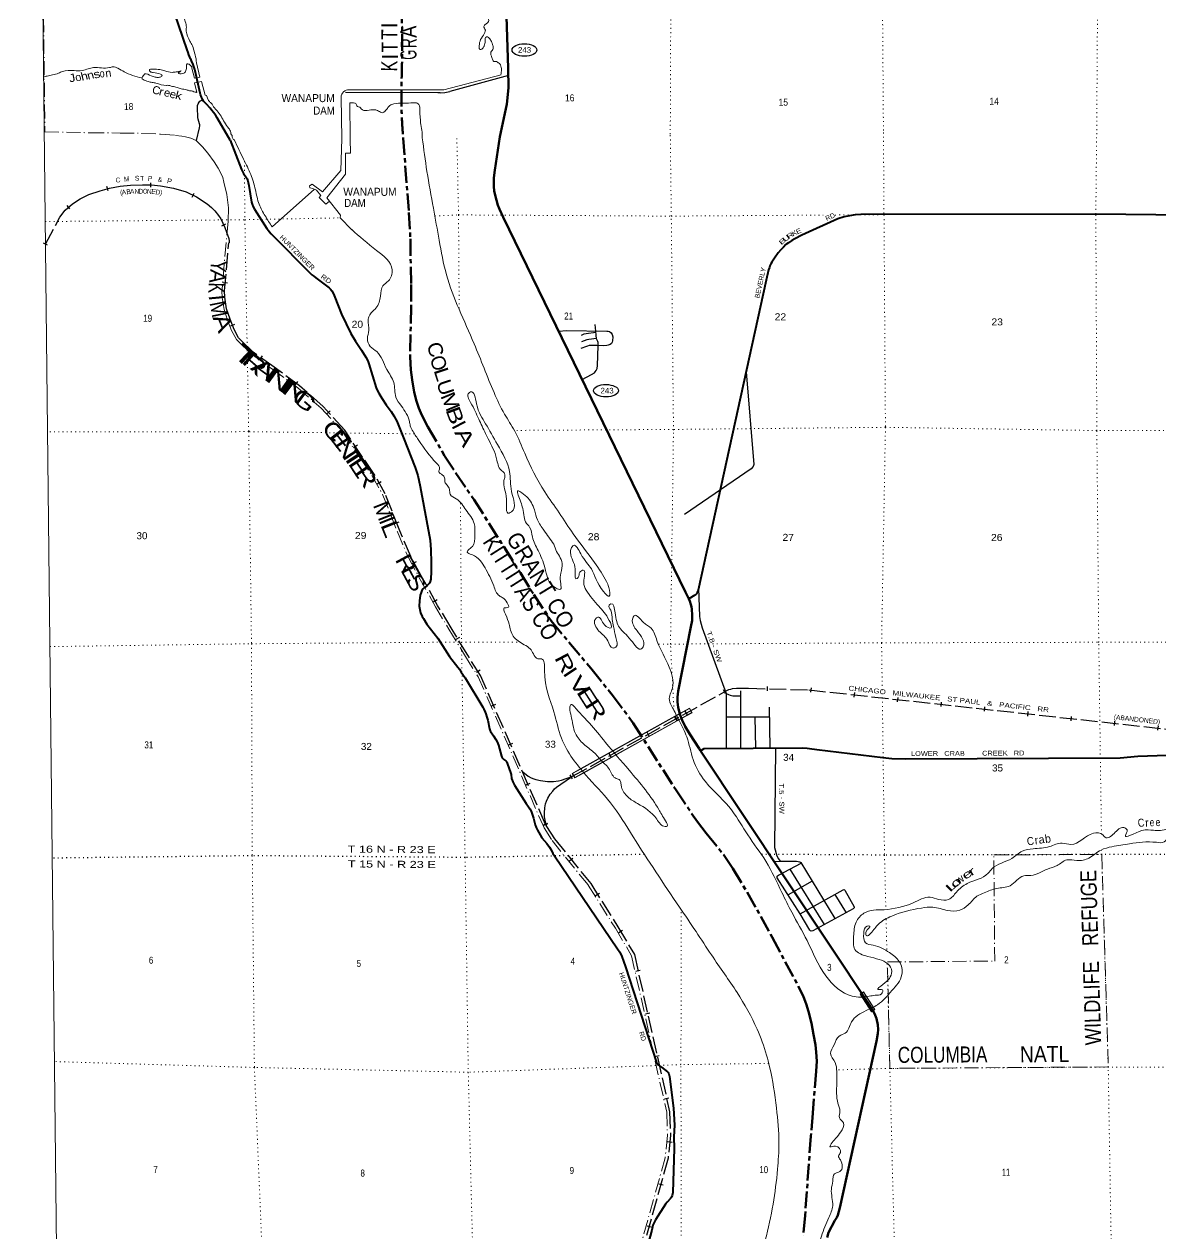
# Model space of a CAD drawing. Header units: feet. Extents: x 250644 to 505285, y -364975 to -177792.
# Drawn here: x 250644 to 278986, y -254935 to -224773 of the extents above; entities that cross this region are included whole.
import ezdxf
from ezdxf.enums import TextEntityAlignment as Align

# ---------------------------------------------------------------- set-up
doc = ezdxf.new("R2010")
doc.units = ezdxf.units.FT
doc.header["$LTSCALE"] = 70
for name, pattern in [('DOT_DASHED', [7.7, 5, -1.2, 0.3, -1.2]), ('DOTTED', [1.5, 0.3, -1.2]), ('LONG_DASH_SHORT_DASH', [9.9, 6, -1.2, 1.5, -1.2]), ('LONG_DASHED', [7.5, 6, -1.5])]:
    doc.linetypes.add(name, pattern=pattern)
for name, color, linetype, lineweight in [('11', 7, 'LONG_DASH_SHORT_DASH', 60), ('17', 7, 'Continuous', 25), ('23', 7, 'Continuous', 70), ('26', 7, 'Continuous', 40), ('29', 7, 'Continuous', 25), ('39', 7, 'Continuous', 13), ('4', 7, 'Continuous', 13), ('42', 7, 'Continuous', 40), ('44', 7, 'DOT_DASHED', 13), ('59', 7, 'Continuous', 13), ('6', 7, 'DOTTED', 25), ('63', 7, 'Continuous', 25), ('7', 7, 'DOTTED', 13)]:
    doc.layers.add(name, color=color, linetype=linetype, lineweight=lineweight)
for name, color, linetype in [('12', 7, 'Continuous'), ('27', 7, 'Continuous'), ('30', 7, 'Continuous'), ('41', 7, 'Continuous')]:
    doc.layers.add(name, color=color, linetype=linetype)

msp = doc.modelspace()

# ---------------------------------------------------------------- linework, layer by layer
at = {"layer": '11'}
for points in [[(260093.62, -227615.45), (260237.54, -229467.35), (260272.89, -230126.55), (260289.87, -231266.44), (260289.48, -231815.12), (260268.76, -233068.36), (260283.12, -233391.98), (260316.74, -233645.17), (260370.42, -233949.56), (260423.39, -234174.56), (260480.79, -234351.52), (260555.95, -234524.24), (260708.73, -234817.05), (261128.16, -235533.39), (261407.12, -235967.22), (261860.22, -236630.15), (263015.83, -238454.38), (263348.05, -238992.95), (263782.64, -239651.24), (264774.33, -240834.97), (265303.39, -241493.21), (265828.48, -242199.37), (266897.95, -243876.53), (267429.72, -244665.5), (267647.37, -244946.91), (268080.7, -245474.52), (268313.48, -245826.81), (268671.88, -246419.63), (269294.73, -247538.42)], [(269294.73, -247538.42), (269976.95, -248818.85), (270077.13, -249024.3), (270145.68, -249200.91), (270202.74, -249388.49), (270272.29, -249683.57), (270328.67, -249965.61), (270371.2, -250219.05), (270393.32, -250406.09), (270404.93, -250627.25), (270394.52, -250876.37), (270306.57, -251929.59), (270259.85, -252497.75), (270115.05, -254481.46), (270069.14, -254988.18)]]:
    msp.add_lwpolyline(points, dxfattribs=at)
msp.add_spline([(260175.54, -218101.61), (260126.47, -219483.53), (260104.89, -220116.03), (260111.06, -220605.15), (260123.38, -220981.42), (260064.38, -221298.45), (260025.64, -221746.01), (259980.32, -222280.25), (259984.47, -222648.6), (260024.52, -223121.06), (260029.92, -223684.67), (260070.72, -225163.72), (260068.51, -225512.05), (260059.74, -225949.06), (260053.86, -226919.52), (260072.57, -227317.84), (260093.62, -227615.45)], degree=3, dxfattribs=at)
at = {"layer": '17'}
for centre in [(263117.74, -225416.23), (265152.32, -233912.38)]:
    msp.add_ellipse(centre, major_axis=(309.24, -1), ratio=0.500121, dxfattribs=at)
at = {"layer": '23'}
msp.add_line((267472.87, -242832.73), (267511.63, -242891.01), dxfattribs=at)
for points in [[(262504.86, -227586.06), (262680.42, -226764.79), (262717.32, -226362.79), (262715.58, -225867.65), (262633.87, -223542.15)], [(262504.86, -227586.06), (262383.07, -228412.23), (262355.69, -228602.56), (262351.96, -228816.65), (262362.92, -228932.05), (262384.64, -229037.05), (262457.53, -229285.02), (262496.81, -229388.26), (262584.76, -229584.36), (267137.38, -238932.46), (267217.2, -239100.94), (267218.84, -239105.38)], [(267218.84, -239105.38), (267240.21, -239163.1), (267264.64, -239243.87), (267280.02, -239300.7), (267289.58, -239361.64), (267299.44, -239513.31), (267296.81, -239644.06), (267270.05, -239803.06), (266952.82, -241405.19), (266933.15, -241557.63), (266933.15, -241677.11), (266951.8, -241799.45), (266994.67, -241981.25), (267052.57, -242129.71), (267124.94, -242289.02), (267238.59, -242480.51), (267472.87, -242832.73)], [(267511.63, -242891.01), (271750.68, -249264.02), (271845.35, -249445.44), (271896.01, -249568.55), (271928.57, -249724.24), (271939.43, -249843.73), (271932.19, -249941.49), (271899.39, -250128.53), (270982.24, -254289.12), (270928.05, -254472.89), (270906.34, -254530.82), (270858.56, -254607.31), (270701.9, -254901.94), (270663.9, -255023.24)]]:
    msp.add_lwpolyline(points, dxfattribs=at)
at = {"layer": '26'}
for points in [[(255779.97, -227662.42), (255454.44, -227105.28), (255420.53, -227048.42), (255364.97, -226971.71), (255325.65, -226921.57), (255277.27, -226867.04), (255185.8, -226771.51), (255161.91, -226746.56), (255142.07, -226721.51), (255123.08, -226697.54), (255089.63, -226644.79), (255061.87, -226588.84), (255040.12, -226530.29), (255029.11, -226490.29), (254908.96, -225932.67), (254900.96, -225902.72), (254859.11, -225778.82), (254816.01, -225684.97), (254804.5, -225659.9), (254790.99, -225634.97), (254772.07, -225599.33), (254747.93, -225539.47), (254730.18, -225477.41), (254709.66, -225413.57), (254292.06, -224195.5)], [(255779.97, -227662.42), (256063.06, -228394.95), (256085.12, -228443.11), (256102.86, -228480.94), (256114.62, -228499.95), (256185.91, -228605.75), (256200.57, -228633.01), (256217.75, -228679.18), (256229.52, -228718.1), (256248.61, -228792.63), (256313.91, -229212.85), (256328.13, -229264.84), (256353.46, -229324.59), (256386.02, -229382.52), (256443.06, -229477.98), (256698.13, -229870.42), (256736.24, -229917.24), (256750.72, -229938.97), (256803.07, -229998.96), (257820.15, -231020.74)], [(282567.65, -229566.96), (277373.39, -229508.4), (271504.64, -229521.51), (271361.08, -229528.61), (271223.57, -229550.34), (271086.05, -229579.3), (270934.73, -229629.83), (270036.61, -230035.55), (269862.91, -230122.45), (269783.8, -230167.1), (269700.07, -230223.84), (269639.05, -230270.3), (269573.29, -230333.91), (269510.58, -230397.03), (269443.14, -230473.68), (269349.05, -230607.66), (269286.22, -230706.63), (269261.78, -230750.98), (269240.07, -230796.25), (269225.6, -230837.89), (269207.29, -230898.23), (269147.7, -231153.87), (267446.44, -238885.27), (267424.51, -238947.69), (267417.53, -238961.23), (267404.51, -238977.92), (267390.39, -238991.1), (267370.49, -239006.49), (267218.84, -239105.38)], [(257820.15, -231020.74), (257862.87, -231056.7), (257912.63, -231096.53), (258184.02, -231295.67), (258244.58, -231345.35), (258281.72, -231382.57), (258310.67, -231426.02), (258354.09, -231500.25), (258393.73, -231578.24), (258559.42, -232004.19), (258785.48, -232486.28), (258902.32, -232678.83), (259055.54, -232901.87), (259159.24, -233073.5), (259209.9, -233171.26), (259239.09, -233243.28), (259423.4, -233844.74), (259454.16, -233911.72), (259483.84, -233970.72), (259564.53, -234094.57), (259671.29, -234267.87), (259794.31, -234429.5), (259860.68, -234536.85), (259931.82, -234668.47), (260104.98, -235087.28), (260393.92, -235826.67), (260458.33, -236024.46), (260521.6, -236305.03), (260763.84, -237635.95), (260782.2, -237876.53), (260794.87, -238193.36), (260794.87, -238417.85), (260780.4, -238609.75), (260769.54, -238671.31), (260746.93, -238713.85), (260722.5, -238740.1), (260671.84, -238787.17), (260618.24, -238825.2), (260589.52, -238853.25), (260559.66, -238895.8), (260538.86, -238941.96), (260518.33, -239014.58), (260498.15, -239149.26), (260492.91, -239286.22), (260506.29, -239367.41), (260529.45, -239447.03), (260569.62, -239541.21), (260598.57, -239595.53), (260686.75, -239730.19)], [(260686.75, -239730.19), (260956.66, -240085.42), (261252.93, -240541.16), (261457.1, -240802.18), (261495.09, -240858.31), (261536.97, -240928.54), (261635.72, -241075.08), (262079.22, -241801.93), (262108.45, -241855.86), (262138.3, -241925.57), (262154.59, -241972.64), (262181.73, -242048.68), (262202.5, -242127.44), (262245.05, -242341.97), (262252.29, -242369.12), (262259.53, -242390.85), (262271.47, -242412.87), (262313.81, -242472.32), (262346.01, -242515.23), (262407.89, -242608.1), (262438.65, -242664.22), (262471.06, -242748.2), (262542.69, -243027.22), (262552.2, -243049.39), (262566.22, -243067.75), (262607.83, -243108.69), (262649.44, -243144.89), (262665.28, -243159.82), (262678.85, -243178.83), (262687.44, -243195.59), (262780, -243455.34), (262788.77, -243484.35), (262798.72, -243583.02), (262808.53, -243622.21), (262815.91, -243641.85), (262825.86, -243662.67), (262873.08, -243746.73), (263161.32, -244204.5), (263221.2, -244286.36), (263253.77, -244337.06), (263282.27, -244399.26), (263322.52, -244496.38), (263346.05, -244570.61), (263385.5, -244738.9), (263409.37, -244805.96), (263443.75, -244872.95), (263507.08, -244985.2), (263554.94, -245058.23), (263677.15, -245206.08), (263742.24, -245291.01), (263787.52, -245358.16), (263829.13, -245450.49), (263865.26, -245511.91), (265439.02, -247828.52), (265493.74, -247916.33), (265544.4, -248017.71), (265591.44, -248140.82), (265636.89, -248276.51), (266412.89, -250664.58), (266432.79, -250698.98), (266460.13, -250728.12), (266538.56, -250780.19), (266683.39, -250892.4), (266705.1, -250917.14), (266718.67, -250945.2), (266738.57, -251012.19), (266832.22, -251801.17), (266859.38, -252225.53), (266846.05, -252517.24), (266848.78, -252806.89), (266815.38, -253903.28), (266800.09, -253979.5), (266785.61, -254017.52), (266757.54, -254056.33), (266675.45, -254145.08), (266633.63, -254194.95), (266387.45, -254586.47), (266335.49, -254683.18), (266319.71, -254722.7), (266293.73, -254844.23), (266107.11, -255525.64)], [(267511.63, -242891.01), (267600.65, -242831.8), (270040.11, -242814.1), (270170.99, -242824.35), (270225.27, -242831.59), (270405.6, -242855.25), (272050.39, -243061.55), (272282.54, -243083.26), (272616.63, -243092.05), (277970.99, -243066), (278412.59, -243028.47), (282750.71, -242874.97)]]:
    msp.add_lwpolyline(points, dxfattribs=at)
at = {"layer": '29'}
for p, q in [((262722.62, -226052.63), (261255.39, -226448.11)), ((268501.74, -241398.86), (268501.26, -242825.27)), ((269219.23, -241806.22), (269235.2, -242819.94)), ((268148.53, -242040.55), (269222.95, -242042.66)), ((268863.88, -242041.95), (268879.96, -242822.52)), ((269357.91, -245652.86), (269496.88, -245647.33)), ((269732.35, -245844.35), (270591.47, -247223.46)), ((270292.33, -246138.82), (269694.51, -246486.51)), ((270855.35, -246476.36), (271136.96, -246929.84))]:
    msp.add_line(p, q, dxfattribs=at)
for points in [[(261012.87, -226482.3), (260955.5, -226482.3), (258654.18, -226473.75)], [(261012.87, -226482.3), (261136.07, -226472.58), (261255.39, -226448.11)], [(254936.56, -227671.86), (255015.02, -227355.11), (255022.76, -227303.73), (255022.76, -227285.43), (255017.83, -227259.4), (254984.07, -227143.98), (254976.34, -227096.82), (254962.27, -226847.68), (254967.19, -226800.53), (254977.74, -226760.41), (255003.76, -226718.89), (255023.47, -226696.36), (255040.34, -226682.3), (255092.66, -226649.57)], [(263971.12, -232431.03), (264162.21, -232412.58), (265175.7, -232424.35), (265207.72, -232429.44), (265240.96, -232439.67), (265282.1, -232471.32), (265307.44, -232513.88), (265317.89, -232571.94), (265312.56, -232669.96), (265304.89, -232705.78), (265284.43, -232731.37), (265252.78, -232758.08), (265205.16, -232777.43), (265168.2, -232787.54), (265077.31, -232792.78), (264920.85, -232787.65), (264734.66, -232787.66), (264687.53, -232797.9), (264663.36, -232807.75), (264527.67, -232860.79)], [(264901.03, -232463.21), (264655.86, -232491.05), (264601.69, -232506.2), (264528.89, -232539.39)], [(264557.68, -233635.45), (264792.19, -233509.23), (264861.8, -233465.52), (264881.69, -233445.26), (264904.26, -233409.65), (264927.72, -233355.7), (264942.96, -233287.53), (264957.01, -232795.95), (264953.34, -232709.63), (264946.9, -232682.75), (264911.47, -232621.01), (264905.81, -232528.65), (264898.18, -232424.23), (264880.75, -232259.54)], [(264910.95, -232612.55), (264724.17, -232636.95), (264670.73, -232644.37), (264537.57, -232695.03)], [(268643.36, -233445.86), (268835.97, -235750.1), (268823.12, -235804.5), (268769.7, -235863.38), (267112.81, -236998.55)], [(267457.2, -238836.39), (267483.95, -239542.7), (267497.48, -239644.72), (267548.96, -239828.51), (268150.49, -241458.6), (268145.89, -242827.85)], [(268150.49, -241458.6), (268202.66, -241489.4), (268246.61, -241504.92), (268311.24, -241517.86), (268365.53, -241524.33), (268499.07, -241519.76)], [(269375.1, -242818.93), (269355.74, -245306.33), (269409.5, -245511.23), (269448.77, -245584.6), (269496.88, -245647.33)], [(269996.46, -246957.73), (271061.99, -246358.12), (271090.42, -246352.94), (271106.43, -246364.41), (271338.85, -246782.28), (271341.2, -246805.67), (271333.44, -246818.6), (271317.66, -246832.74), (270307.09, -247380.89), (270265.72, -247390.32), (270247.62, -247382.56), (270232.47, -247363.91), (269994.17, -246954.15), (269419.8, -246057.81), (269417.74, -246033.45), (269420.33, -246020.51), (269425.5, -246012.75), (269452.79, -245993.14), (270020.37, -245691.06)], [(269496.88, -245647.33), (269903.78, -245646.69), (269981.34, -245657.04), (270011.54, -245676.17), (270860.33, -247074.71)]]:
    msp.add_lwpolyline(points, dxfattribs=at)
at = {"layer": '39'}
for p, q in [((258545.28, -226594.51), (258560.69, -227632.21)), ((258775.71, -227632.76), (258766.67, -226730.98)), ((256826.55, -229826.48), (257886.74, -228889.91))]:
    msp.add_line(p, q, dxfattribs=at)
for points in [[(254828.01, -225866.28), (254888.24, -226119.33), (255020.49, -226094.71), (254941.16, -225740.09)], [(254944.42, -226474.76), (254894.27, -226233.68), (255062.57, -226205.63), (255153.09, -226546.05), (255188.79, -226547.32), (255233.11, -226656.33)], [(262534.76, -226031.8), (261108.36, -226411.23), (258743.42, -226408.36)], [(258560.69, -227632.21), (258541.1, -228419.95), (258082.74, -228951.77)], [(258187.58, -229100.58), (258651.65, -228512.33), (258656.92, -227986.94), (258776.38, -227989.38), (258775.71, -227632.76)], [(258082.74, -228951.77), (257825.52, -228760.47), (257755.92, -228805.6), (257762.86, -228857.73), (257843.44, -228866.69), (257934.78, -228915.68), (258043.61, -229046.8)], [(258043.61, -229046.8), (257994.97, -229098.14), (258163.2, -229259.14), (258252.57, -229183.13)], [(258187.58, -229100.58), (258530.65, -229536.4), (258519.77, -229604.84), (258813.91, -229897.81)]]:
    msp.add_lwpolyline(points, dxfattribs=at)
msp.add_arc((258740.57, -226603.85), 195.52, 89.16562, 177.26026, dxfattribs=at)
for points in [[(254259.93, -218946.34), (254180.47, -218881.19), (254146.19, -218873.69), (254130.32, -218886.03), (254129.29, -218944.43), (254133.88, -218978.58), (254186.78, -219017.99), (254250.17, -219083.4), (254271.1, -219133.39), (254277.33, -219145.37), (254234.27, -219214.51), (254334.95, -219226.98), (254387.62, -219252.3), (254453.02, -219317.67), (254486, -219367.47), (254515.64, -219457.58), (254520.6, -219513.87), (254513, -219540.17), (254488.33, -219627.14), (254393.05, -219697.13), (254393.29, -219711.22), (254419.57, -219720.86), (254455.97, -219734.36), (254510.98, -219779.77), (254543.83, -219821.52), (254599.02, -219997.79), (254601.44, -220021.91), (254604.19, -220186.95), (254592.59, -220334.1), (254583.12, -220368.48), (254518.5, -220470.19), (254429.25, -220540.08), (254397.41, -220558.72), (254389.68, -220576.96), (254396.27, -220611.08), (254380.11, -220726.09), (254390.96, -220774.23), (254432.05, -220827.93), (254446.82, -220869.96), (254446.69, -220982.71), (254429.89, -221059.48), (254425.04, -221130.02), (254425.55, -221160.21), (254423.15, -221256.89), (254395.27, -221392.22), (254391.26, -221513.08), (254389.72, -221541.29), (254404.76, -221599.43), (254404.63, -221712.17), (254391.85, -221788.88), (254388.74, -221843.29), (254403.95, -221911.49), (254439.58, -221999.5), (254454.69, -222061.66), (254498.32, -222147.52), (254504.85, -222177.62), (254567.54, -222321.55), (254571.23, -222422.16), (254582.02, -222466.27), (254589.29, -222540.64), (254575, -222647.57), (254591.45, -222790.25), (254584.09, -222830.63), (254554.76, -222879.42), (254526.77, -222887.93), (254456.33, -222881.02), (254432.42, -222893.48), (254414.74, -222917.93), (254399.11, -222944.35), (254362.96, -223065.73), (254385.98, -223240.51), (254386.52, -223272.71), (254390.88, -223413.56), (254419.26, -223668.78), (254410.5, -223866.22), (254415.26, -223910.43), (254444.77, -223992.5), (254471.99, -224058.49), (254474.15, -224187.31), (254520.33, -224305.34), (254583.08, -224453.3), (254621.63, -224595.62), (254670.4, -224747.83), (254686.65, -224878.43), (254684.87, -224892.55), (254685.81, -224948.9), (254776.34, -225195.06), (254838.59, -225312.84), (254891.77, -225489.14), (254906.61, -225535.2), (254941.16, -225740.09)], [(261592.01, -221926), (261594.22, -221938.05), (261598.11, -222050.72), (261604.41, -222066.73), (261654.66, -222067.93), (261671.14, -222091.82), (261690.6, -222174.05), (261706.18, -222385.18), (261700.56, -222409.43), (261677.09, -222448.06), (261643.65, -222490.88), (261613.85, -222511.5), (261602.13, -222531.82), (261612.75, -222565.87), (261677.34, -222582.95), (261713.9, -222606.51), (261728.17, -222618.36), (261817.6, -222679.32), (261854.81, -222741.13), (261851.86, -222805.6), (261815.65, -222922.95), (261733.53, -223059.17), (261746.09, -223089.16), (261776.52, -223106.79), (261811.48, -223154.54), (261816.21, -223196.74), (261808.51, -223217), (261794.58, -223225.28), (261785.07, -223257.64), (261788.49, -223342.14), (261805.88, -223420.38), (261808.26, -223442.48), (261828.23, -223675.69), (261842.76, -223703.64), (261877.32, -223727.24), (261966.28, -223760.03), (261992.67, -223775.71), (262025.38, -223809.4), (262062.59, -223871.21), (262071.43, -223919.38), (262091.29, -224025.76), (262085.21, -224142.63), (262036.33, -224223.95), (262032.72, -224248.16), (262047.06, -224384.83), (262070.2, -224446.87), (262121.77, -224526.56), (262131.92, -224532.44), (262174.81, -224574.02), (262226.82, -224679.88), (262207.63, -224734.55), (262191.73, -224744.87), (262122.33, -224800.35), (262106.69, -224826.77), (262142.43, -224920.82), (262127.33, -224979.44), (262115.78, -225009.83), (262025.8, -225156.24), (261990.22, -225311.83), (261991.29, -225376.24), (262003.78, -225402.21), (262027.89, -225401.82), (262071.78, -225382.99), (262107.1, -225332.09), (262114.84, -225313.84), (262139, -225196.68), (262149.54, -225105.92), (262175.35, -225087.38), (262197.49, -225089.04), (262236.19, -225120.62), (262293.82, -225202.23), (262329.66, -225302.31), (262339, -225380.68), (262282.26, -225472.19), (262289.7, -225556.62), (262298.11, -225578.63), (262331.83, -225672.71), (262350.38, -225700.59), (262424.78, -225703.41), (262459.47, -225735.06), (262471.59, -225738.9), (262537.79, -225852.58), (262544.63, -225900.78), (262537.7, -225967.33), (262532.75, -226031.84)], [(253578.5, -226112.56), (253343.85, -226051.72), (253139.34, -225958.4), (252981.16, -225872.38), (252857.94, -225834.11), (252773.91, -225855.6), (252371.99, -225854.05), (252241.88, -225884.34), (252089.88, -225927.07), (251890.99, -225930.29), (251595.99, -225953.18), (251500.23, -225995), (251348.26, -226039.73), (251216.08, -226066.03), (251127.99, -226089.61)], [(254738.42, -225767.27), (254707.48, -225763.91), (254690.27, -225816.53), (254678.09, -225929.47), (254656.7, -225972.09), (254620.88, -225992.8), (254558.84, -226007.9), (254498.44, -226000.82), (254488.19, -225988.91), (254487.95, -225974.82), (254506.68, -225969.76), (254520.7, -225960.84), (254555.68, -225939.5), (254463.64, -225963.13), (254431.5, -225963.65), (254331.22, -225975.34), (254153.73, -225935.94), (254022.62, -225905.85), (253871.68, -225892.19), (253821.42, -225890.99), (253767.42, -225905.95), (253769.97, -225938.12), (253846.94, -225975.13), (253861.04, -225976.91), (254046.63, -226020.21), (254075.03, -226035.86), (254081.29, -226049.85), (254065.66, -226076.28), (254033.75, -226090.89), (253995.71, -226099.55), (253913.18, -226090.82), (253806.17, -226060.34), (253652.68, -226014.51), (253597.55, -226081.84), (253580.07, -226118.36), (253669.54, -226181.34), (253788.7, -226217.66), (253887.44, -226234.18), (253923.74, -226241.64), (254189.96, -226299.75), (254214.03, -226297.34), (254341.06, -226323.47), (254456.01, -226347.78), (254561.15, -226386.35), (254692.13, -226408.38), (254768.9, -226433.31), (254851.51, -226446.07), (254910.17, -226469.28), (254944.42, -226474.76), (254941.01, -226475.87)], [(254828.01, -225866.28), (254806.82, -225816.65), (254790.52, -225802.83), (254755.79, -225769.16), (254738.55, -225767.29)], [(255233.11, -226656.33), (255271.96, -226715.07), (255331.13, -226768.47), (255347.74, -226800.42), (255436.07, -226915.75), (255454.45, -226933.57), (255638.06, -227218.49), (255743.1, -227371.81), (255795.04, -227473.64), (255816.17, -227535.71), (255826.32, -227541.59), (255828.8, -227569.73), (255856.06, -227637.74), (255880.47, -227655.46)], [(258766.67, -226730.98), (258885.36, -226739.13), (258913.69, -226750.75), (258953.07, -226822.59), (259011.66, -226841.77), (259046.52, -226883.49), (259382.48, -226906.23), (259479.48, -226938.89), (259576.61, -226979.59), (259636.34, -226946.41), (259699.42, -226872.92), (259762.49, -226799.42), (259858.31, -226761.63), (260350.16, -226733.54), (260445.51, -226741.12), (260483.49, -226775.67), (260508.17, -226930.29), (260519.24, -227111.3), (260533.98, -227272.12), (260565.41, -227468.91), (260569.7, -227605.73)], [(255880.47, -227655.46), (256115.75, -228142.69), (256293.27, -228523.97), (256408.36, -228900.06), (256501.09, -229262.39), (256652.92, -229553.62), (256826.55, -229826.48)], [(260569.67, -227603.86), (260687.36, -228444.78), (260848.02, -229362.61), (260990.49, -230158.15), (261174.37, -231023.45), (261486.81, -231880.98), (261861.6, -232739.69), (262359.28, -233960.32), (262619.88, -234495.16), (262874.52, -234917.58), (263123.37, -235470.65), (263622.63, -236434.14), (263983.57, -236957.58), (264334.5, -237483.16), (264863.66, -238199.18), (265163.32, -238667.2), (265222.21, -238817.06), (265234.04, -239035.85), (265091.34, -238923.28), (264785.92, -238354.9), (264522.11, -237982.82), (264341.52, -237772.32), (264282.5, -237847.44), (264361.79, -238246.11), (264382.18, -238494.91), (264402.12, -238601.11), (264455.87, -238570.25), (264497.84, -238439.12), (264583.37, -238385.75), (264596.6, -238684.87), (264660.42, -238886.89), (264970.99, -239288.47), (265232.42, -239638.49), (265279.84, -239822.66), (265111.7, -239750.59), (264949.55, -239559.94), (264886.02, -239606.99), (264975.64, -239905.09), (265192.93, -240145.22), (265328.81, -240328.19), (265396.78, -240305.18), (265394.58, -240062.16), (265341.67, -239793.7), (265304.4, -239615.43), (265268.2, -239382.9), (265227.92, -239262.92), (265275.54, -239226.12), (265375.9, -239447.74), (265486.86, -239817.86), (265773.79, -240131.38), (266038.88, -240344.76), (266076.25, -240296.04), (265926.63, -239900.33), (265813, -239608.59), (265857.71, -239519.6), (266077.7, -239683.36), (266281.44, -239837.3), (266421.45, -240142.76), (266730.48, -240803.48), (266805.89, -241326.75), (266730.66, -241627.06), (266808.35, -241816.84), (266972.69, -242134.02), (267164.83, -242547.24), (267325.41, -243111.53), (267622.3, -243651.9), (267890.72, -243941.57), (268298.66, -244392.06), (268686.98, -244987.44), (269136.73, -245646.28), (269536.27, -246424.3), (269784.11, -246919.13), (270164.3, -247625.11), (270631.88, -248500.64), (271286.11, -249008.08), (271716.48, -249012.34), (271862.85, -248988.27), (272023.01, -248947.95), (272047.47, -248851.21), (271930.74, -248844.74), (272051.17, -248716.57), (272217.46, -248565.69), (272278.8, -248392.12), (272179, -248202.63), (271966.01, -248095.01), (271681.21, -248020.51), (271356.44, -247844.09), (271326.64, -247517.07), (271388.87, -247162.7), (271584.1, -246941.12), (272089.36, -246857.99)], [(258810.71, -229895.06), (259428.56, -230414.18), (259818.92, -230895.04), (259725.26, -231175.51), (259588.6, -231295.87), (259528.72, -231553.79), (259415.23, -231850.6), (259243.74, -232049.76), (259219.35, -232150.52), (259235.83, -232405.41), (259201.25, -232614.78), (259273, -232810.67), (259434.04, -232937.06), (259685.04, -233381.63), (259857.56, -233706.73), (259914.18, -234073.56), (260048.74, -234296.73), (260250.38, -234677.68), (260270.42, -234789.9), (260339.26, -234933.6), (260487.86, -235154.57), (260925.96, -235721.16), (261000.59, -235850.73), (260983.89, -235931.3), (261075.81, -236014.43), (261125.24, -236082.06), (261135.09, -236186.38), (261190.82, -236270), (261246.87, -236371.69), (261265.11, -236495.98), (261417.86, -236608.43), (261657.93, -236886.42), (261864.84, -237223.11), (261881.77, -237504.1), (261818.53, -237800.23), (261739.2, -237863.57), (261692.17, -237934.51), (261801.87, -237999.32), (262013.55, -238147.13), (262135.32, -238328.28), (262350.23, -238779.36), (262493.29, -239028.53), (262582.61, -239077.54), (262687.36, -239204.69), (262719.36, -239310.73), (262663.28, -239323.53), (262615.07, -239326.19), (262643.91, -239482.48), (262732.72, -239734.39), (262836.41, -240032.29), (263111.55, -240245.53), (263258.13, -240350.02), (263340.7, -240473.45), (263455.46, -240598.46), (263541.98, -240601.31), (263619.21, -240881.49), (263852.39, -241922.89), (264040.63, -242575.2), (264318.91, -243085.69), (264649.8, -243499.05), (265260.89, -244185.85), (265830.64, -245039.92), (266394.64, -245910.15), (266982.94, -246790.09), (267395.6, -247397.2), (267781.74, -247982.57), (268421.3, -248920.07), (268919.66, -249831.35), (269154.1, -250481.03), (269229.46, -250769.27), (269402.09, -251797.42), (269463.53, -252674.41), (269428.56, -253325.7), (269317, -254198.99), (269123.41, -255095.47), (268913.84, -255998.2), (268688.54, -257037.73), (268408.88, -257840.96), (268125.99, -258457.42), (267735.55, -259133.59), (267410.23, -259622.06), (267219.83, -260006.28), (266958.36, -260698.79), (266338.61, -261950.52), (265992.57, -262519.63), (265537.32, -263168.54), (265053.08, -263769.64), (264608.4, -264332.03)], [(262148.96, -234981.72), (261978.58, -234618.28), (261774.34, -234203.21), (261728.09, -233970.82), (261773.84, -233942.09), (261921.72, -234237.39), (262149.49, -234734.49), (262444.03, -235254.81), (262747.27, -235929.68), (262796.13, -236429.19), (262794.81, -236933.4), (262735.03, -236964.33), (262670.64, -236613.67), (262606.36, -236152.53), (262628.81, -236055.81), (262611.06, -235959.63), (262535.5, -235892.35), (262424.02, -235608.61), (262212.35, -235113.3), (262148.96, -234981.72)], [(263850.77, -237739.98), (263603.03, -237392.56), (263516.38, -237265.17), (263439.74, -237135.64), (263367.01, -236883.52), (263178.44, -236560.64), (263003.23, -236428.41), (262966.66, -236406.81), (263006.95, -236643.3), (263064.08, -236807.24), (263103.7, -237005.57), (263147.04, -237185.77), (263247.84, -237316.99), (263316.37, -237559.13), (263456.94, -237896.71), (263625.1, -238318.29), (263905.52, -238836.78), (264016.54, -238861.4), (264022.25, -238726.74), (264016.59, -238515.9), (264058.69, -238276.3), (264010.99, -238076.07), (263917.81, -237920.64), (263850.32, -237738.76)], [(265047.95, -243152.21), (264840.91, -242924), (264596.17, -242724.41), (264390.48, -242458), (264282.46, -242025.57), (264250.77, -241821.11), (264271.49, -241740.48), (264403.93, -241841.15), (264740.01, -242206.23), (265140.36, -242682.94), (265727.4, -243374.08), (266468.24, -244354.41), (266636.08, -244641.41), (266678.47, -244767.39), (266630.4, -244778.08), (266416.12, -244596.16), (265938.84, -244204.85), (265694.72, -244041.41), (265539.74, -243800.44), (265524.03, -243706.24), (265494.43, -243622.27), (265407.33, -243585.28), (265236.44, -243354.57), (265047.95, -243152.21)], [(279383.49, -244905.71), (279177.63, -245025.11), (279071.44, -245163.13), (278878.6, -245173.76), (278205.61, -245208.92), (277766.54, -245283.12), (277496.51, -245365.1), (277190.34, -245566.07), (276891.82, -245628.34), (276642.2, -245611.61), (276397.34, -245753.5), (276161.55, -245839.03), (275746.09, -245999.29), (275569.26, -246005.69), (275225.73, -246255.37), (274895.15, -246324.1), (274583.32, -246430.74), (274401.88, -246519.55), (274182.43, -246735.43), (273971.53, -246864.82), (273668.05, -246872.92), (273304.7, -246791.43), (273019.53, -246811.33), (272275.01, -247012.18), (271948.7, -247211.41), (271745.71, -247449.16), (271654.25, -247508.65), (271634.45, -247410.48), (271728.37, -247260.58), (271662.03, -247261.47), (271576.74, -247445.41), (271623.1, -247683.82), (271815.12, -247741.5), (272220.44, -247924.87), (272463.52, -248144.57), (272529.53, -248473.11), (272279.07, -248872.2), (271925.21, -249222.45), (271638.24, -249370.94), (271273.15, -249653.06), (271119.07, -249928.32), (270967.57, -250004.68), (270838.65, -250223.35), (270749.9, -250439.48), (270862.38, -250664.95), (270906.41, -250885.32), (270907.54, -251182.59), (270936.23, -251678.36), (270983.9, -251876.58), (270972.72, -252043.46), (271071.43, -252170.69), (271006.91, -252392.51), (270873.1, -252561.04), (270744, -252769.67), (270874.29, -252745.82), (270995.78, -252910.91), (270948.96, -252993.9), (270994.85, -253089.7), (270983.85, -253383.12), (270850.1, -253439.16), (270805.02, -253622.56), (270770.3, -253823.9), (270803.56, -254235.24), (270708.13, -254529.79), (270523.14, -254994.29), (270484.31, -255422.67), (270588.97, -255776.8), (270574.39, -255979.88), (270636, -256402.89), (270674.29, -256872.41), (270708.57, -257458.5), (270621.11, -257865.44), (270620.62, -258301.33), (270656.03, -258720.68), (270658.51, -259096.28), (270427.67, -259583.48), (270038.06, -260074.83), (269927.74, -260206.89), (269756.47, -260418.1), (269638.76, -260471.91), (269332.84, -260803.44), (269205.65, -261006.03), (269060.19, -261082.3), (268853.01, -261426.57), (268735.87, -261629.02), (268642.3, -261799.01), (268612.62, -262175.04), (268416.76, -262824.48), (267808.25, -263680.35), (267506.92, -264276.97), (266984.23, -265095.53)], [(272089.36, -246857.99), (272810.21, -246683.58), (273231.97, -246539.31), (273444.09, -246596.72), (273695.45, -246597.35), (273889.39, -246417.98), (274159.1, -246201.42), (274679.47, -245945.34), (274778, -245829.52), (275272.24, -245573.79), (275528.53, -245395.59), (275802.93, -245333.64), (276210.15, -245277.95), (276522.39, -245195.41), (276744.15, -245228.58), (277306.31, -244947.83), (277540.23, -244986.87), (277597.6, -245048.37), (277819.17, -244954.99), (278065.94, -244807.05), (278145.39, -244866.24), (278101.51, -245003.42), (278515.62, -244881.35), (278805.03, -244873.44), (279162.51, -244848.54), (279329.4, -244848.31), (279374.69, -244905.92)]]:
    msp.add_spline(points, degree=3, dxfattribs=at)
at = {"layer": '4'}
msp.add_lwpolyline([(250643.67, -181929.51), (281972.62, -181563.19), (313301.03, -181153.78), (344628.85, -180701.28), (375956.02, -180205.69), (407282.48, -179667), (438608.16, -179085.23), (469933.03, -178460.36), (501256.99, -177792.42), (505285.47, -360804.74), (473709.75, -361478.06), (442133.15, -362107.94), (410555.7, -362694.39), (378977.49, -363237.41), (347398.55, -363736.98), (315818.96, -364193.12), (284238.76, -364605.82), (252658.03, -364975.08)], close=True, dxfattribs=at)
msp.add_lwpolyline([(250643.67, -181929.51), (281972.62, -181563.19), (313301.03, -181153.78), (344628.85, -180701.28), (375956.02, -180205.69), (407282.48, -179667), (438608.16, -179085.23), (469933.03, -178460.36), (501256.99, -177792.42), (505285.47, -360804.74), (473709.75, -361478.06), (442133.15, -362107.94), (410555.7, -362694.39), (378977.49, -363237.41), (347398.55, -363736.98), (315818.96, -364193.12), (284238.76, -364605.82), (252658.03, -364975.08)], close=True, dxfattribs=at)
at = {"layer": '44'}
msp.add_line((250993.86, -213840.6), (251161.33, -227459.32), dxfattribs=at)
for points in [[(251161.33, -227459.32), (252287.23, -227480.65), (253033.1, -227487.75), (253580.07, -227494.86), (254041.8, -227516.19), (254418.29, -227544.62), (254571.9, -227564.17), (254666.91, -227580.16), (254795.66, -227617.48), (254935.96, -227672.57)], [(254935.96, -227672.57), (255090.71, -227827.25), (255226, -227992.82), (255382.79, -228205.47), (255479, -228363.63), (255536.27, -228471.37), (255593.54, -228592.86), (255625.61, -228712.05), (255692.97, -229018.97), (255735.57, -229349.29), (255730.1, -229683.35), (255572.92, -231421.44), (255579.2, -231589.38), (255627.9, -231884.47), (255713.64, -232149.88), (255815.75, -232411.68), (255937.8, -232631.88), (256010.37, -232709.67), (256309.2, -232999.88), (256835.88, -233379.2), (257469.7, -233838.5), (258050.68, -234349.89), (258583.02, -234933.13), (259027.16, -235605.24), (259316.08, -236024.22), (259586.87, -236515.1), (259949.98, -237431.85), (260225.15, -238075.35), (260487.08, -238560.21), (260896.73, -239297.5), (261234.53, -239857.06), (261645.82, -240539.89), (261964.46, -241043.08), (263580.58, -244752.2)], [(263580.58, -244752.2), (263605.71, -244809.87), (263804.8, -245127.78), (264708.8, -246243.31), (265384.73, -247316.21), (265789.42, -248000.62), (266664.3, -251900.22), (266684.19, -252477.2), (266627.03, -253039.26), (266010.63, -255247.71), (265872.43, -255654.39), (265654.09, -256018.87), (265330.29, -256443.16), (264789.51, -257091.47), (264547.76, -257494.43), (264338.98, -257939.01), (260241.06, -267960.92), (260074.12, -268278.46), (259462.21, -268994.08), (259247.74, -269350.48), (259010.66, -269893.8), (258218.03, -272217.14), (258163.49, -272629.25), (258169.83, -273410.97)]]:
    msp.add_lwpolyline(points, dxfattribs=at)
msp.add_lwpolyline([(272227.69, -250810.55), (272170.3, -248157.65), (274843.3, -248135.09), (274822.09, -245483.67), (277511.96, -245478.98), (277674.26, -250774.02)], close=True, dxfattribs=at)
at = {"layer": '59'}
for points in [[(266865.42, -242030.65), (267234.45, -241828.32), (267296.85, -241942.15), (266927.83, -242144.48)], [(266876.28, -242033.82), (267231.28, -241839.18), (267285.99, -241938.98), (266930.99, -242133.61)], [(271574.31, -248902.42), (271855.98, -249339.9), (271767.71, -249396.74), (271486.03, -248959.26)], [(271497.08, -248961.65), (271571.91, -248913.47), (271844.92, -249337.5), (271770.1, -249385.68)]]:
    msp.add_lwpolyline(points, close=True, dxfattribs=at)
at = {"layer": '6'}
for points in [[(266105.89, -245475.78), (261638.21, -245551.45), (256330.97, -245508.82), (251351.44, -245568.38)], [(282763.9, -245477.76), (277511.96, -245478.98), (272095.17, -245492.21), (269026.61, -245473.07)]]:
    msp.add_lwpolyline(points, dxfattribs=at)
at = {"layer": '63'}
for p, q in [((252735.3, -228928.42), (252706.81, -228821.54)), ((253800.66, -228836.78), (253803.5, -228726.21)), ((254830.93, -229085.65), (254878.19, -228985.65)), ((251782.43, -229380.3), (251711.32, -229295.58)), ((255569.87, -229802.56), (255669.71, -229754.94)), ((251221.55, -230282.02), (251124.33, -230229.27)), ((255711.25, -231229.7), (255601.09, -231219.73)), ((255887.95, -232265.17), (255784.9, -232305.37)), ((256576.99, -233044.25), (256512.35, -233134)), ((257458.68, -233681.7), (257393.77, -233771.26)), ((258273.59, -234415.36), (258191.89, -234489.93)), ((258951.43, -235272.07), (258859.15, -235333.05)), ((259544.08, -236188.06), (259447.23, -236241.49)), ((259983.15, -237188.4), (259880.32, -237229.13)), ((260417.73, -238178.31), (260320.42, -238230.88)), ((260941.96, -239130.8), (260845.28, -239184.53)), ((261499.21, -240062.94), (261404.46, -240120.01)), ((262011.7, -240880.88), (261918.17, -240939.93)), ((269178.23, -241398.81), (269181.2, -241288.24)), ((268132.36, -241466.95), (268078.59, -241370.29)), ((270261.21, -241432.54), (270273.25, -241322.58)), ((271342.58, -241550.97), (271354.62, -241441.01)), ((272423.95, -241669.4), (272436, -241559.44)), ((262398.82, -241734.84), (262297.42, -241779.03)), ((267181.73, -241995.8), (267127.96, -241899.14)), ((273505.33, -241787.83), (273517.37, -241677.88)), ((274586.7, -241906.26), (274598.74, -241796.31)), ((275668.08, -242024.69), (275680.12, -241914.74)), ((276749.45, -242143.12), (276761.49, -242033.17)), ((277830.83, -242261.55), (277842.87, -242151.6)), ((266231.09, -242524.66), (266177.32, -242428)), ((278912.2, -242379.98), (278924.24, -242270.03)), ((262821.54, -242708.49), (262720.14, -242752.67)), ((265280.46, -243053.51), (265226.68, -242956.85)), ((263256.07, -243705.77), (263154.67, -243749.96)), ((264312.11, -243591.24), (264258.34, -243494.58)), ((263690.61, -244703.06), (263589.2, -244747.24)), ((263598.89, -244745.42), (263700.29, -244701.23)), ((264241.7, -245635.93), (264327.63, -245566.29)), ((264892.43, -246498.2), (264986.02, -246439.24)), ((265468.36, -247419.34), (265563.57, -247363.04)), ((265896.44, -248388.57), (266004.37, -248364.35)), ((266134.58, -249450.02), (266242.5, -249425.81)), ((266372.72, -250511.48), (266480.64, -250487.26)), ((266610.85, -251572.93), (266718.78, -251548.72)), ((266687.72, -252635.24), (266797.76, -252646.43)), ((266466.29, -253687.68), (266572.83, -253717.42)), ((266173.84, -254735.48), (266280.38, -254765.21))]:
    msp.add_line(p, q, dxfattribs=at)
at = {"layer": '63', "linetype": 'LONG_DASHED'}
msp.add_line((263640.99, -244725.88), (262024.87, -241016.76), dxfattribs=at)
at = {"layer": '63', "lineweight": 13}
for p, q in [((266865.08, -242030.62), (266928.45, -242144.13)), ((264308.99, -243455.14), (264371.38, -243569.19))]:
    msp.add_line(p, q, dxfattribs=at)
at = {"layer": '63', "linetype": 'LONG_DASHED'}
for points in [[(251173.04, -230256.94), (251536.35, -229587.3), (251661.89, -229410.2), (251846.12, -229255.56), (252040.78, -229125.84), (252257.62, -229023.79), (252537.53, -228924.63), (252774.32, -228861.51), (253034.08, -228812.24), (253296.22, -228783.65), (253589.68, -228776.75), (253820.21, -228782.67), (254040.76, -228806), (254369.95, -228865.47), (254684.66, -228956.12), (254943.75, -229078.59), (255208.25, -229256.47), (255312.09, -229341.32), (255393.5, -229428.01), (255489.7, -229542.72), (255546.08, -229625.86), (255648.12, -229839.78), (255689.52, -229958.17), (255744.26, -230120.14), (255756.22, -230176.95), (255755.52, -230224.88)], [(262025.16, -241017.31), (261701.89, -240505.25), (261290.96, -239823.03), (260953.76, -239264.46), (260544.87, -238528.54), (260284.56, -238046.67), (260010.92, -237406.76), (259646.59, -236486.94), (259372.2, -235989.51), (259081.78, -235568.36), (258635.17, -234892.51), (258096.92, -234302.8), (257510.9, -233786.97), (256874.47, -233325.78), (256351.64, -232949.23), (256057.45, -232663.53), (255991.51, -232592.85), (255875.54, -232383.61), (255775.75, -232127.76), (255692.12, -231868.89), (255644.9, -231582.76), (255638.93, -231423.18), (255747.34, -230224.45)], [(264302.32, -243535.19), (268147.74, -241395.91), (268216, -241365.43), (268263.54, -241353.53), (268308.14, -241341.64), (268403.12, -241332.73), (268703.23, -241331.43), (270208.85, -241371.88), (281672.6, -242627.37), (281788.3, -242636.92), (281919.27, -242634.8), (282749.76, -242591.95)], [(263078.06, -243414.53), (263212.88, -243523.82), (263286.09, -243564.85), (263352.13, -243589.1), (263400.67, -243606.02), (263518.36, -243635.46), (263630.23, -243650.19), (263691.95, -243656.06), (263839.15, -243656.06), (263963.6, -243642.72), (264044.87, -243623.73), (264302.98, -243534.89)], [(263663.78, -244777.92), (263616.82, -244537.97), (263613.86, -244436.98), (263622.75, -244312.44), (263643.53, -244214.39), (263667.31, -244148.97), (263702.91, -244071.78), (263762.17, -243976.88), (263824.47, -243893.77), (263871.2, -243843.01), (263919.37, -243798.81), (264301.98, -243535.39)], [(263648.51, -244722.6), (263671.44, -244775.21), (263865.21, -245084.63), (264769.15, -246200.08), (265447.98, -247277.59), (265859.16, -247972.98), (266738.11, -251890.75), (266758.42, -252479.69), (266700.1, -253053.07), (266081.45, -255269.61), (265940.05, -255685.7), (265715.52, -256060.51), (265388.23, -256489.39), (264850.09, -257134.52), (264613.23, -257529.33), (264406.86, -257968.8), (260308.3, -267992.25), (260135.85, -268320.29), (259522.53, -269037.56), (259313.72, -269384.54), (259079.81, -269920.62), (258290.53, -272234.13), (258237.63, -272633.83), (258243.93, -273410.37)]]:
    msp.add_lwpolyline(points, dxfattribs=at)
at = {"layer": '63', "lineweight": 13}
for points in [[(266865.08, -242030.62), (264525.69, -243336.6), (264308.99, -243455.14)], [(264319.84, -243458.32), (264529.56, -243343.6), (266862, -242041.51), (266917.56, -242141.04)], [(266917.56, -242141.04), (264584.7, -243443.38), (264374.55, -243558.33), (264319.84, -243458.32)], [(266928.45, -242144.13), (264588.57, -243450.38), (264371.38, -243569.19)]]:
    msp.add_lwpolyline(points, dxfattribs=at)
at = {"layer": '7'}
msp.add_line((272135.65, -247089.48), (272156.09, -247896.06), dxfattribs=at)
for points in [[(266483.47, -213412.99), (266517.79, -219058.07), (266767.15, -224238.07), (266754.09, -227536.7)], [(271785.25, -213343.28), (271818.74, -218698.47), (272046.2, -224250.33), (272069.46, -227474.23)], [(277387.38, -227411.76), (277408.62, -224201.79), (277399.73, -218742.08)], [(277504.97, -244978.27), (277438.06, -240184.6), (277390.58, -234905.92), (277365, -229506.3), (277387.38, -227411.76)], [(261432.85, -227619.44), (261474.24, -229528.75), (261490.29, -231884.71)], [(266845.18, -241888.58), (266759.67, -240230.93), (266833.89, -234900.25), (266779.24, -229559.35), (266754.09, -227536.7)], [(272069.46, -227474.23), (272083.19, -229533.67), (272118.83, -234824.58), (272023.31, -240199.8), (272095.17, -245492.21), (272129.53, -246848.18)], [(256134.6, -228195.55), (256145.89, -229649.26), (256241.72, -234933.28), (256311.49, -240221.7), (256330.97, -245508.82), (256384.48, -250787.42), (256605.28, -256087.74), (256557.89, -261347.68), (256449.57, -266900), (256465.59, -272325.89), (256472.05, -273429.18)], [(260888.95, -229556.27), (261474.24, -229528.75), (266779.24, -229559.35), (270567.81, -229533.62)], [(270862.74, -229531.29), (272076.94, -229521.69), (277365, -229506.3), (282567.65, -229566.96)], [(251169.3, -229694.25), (256145.89, -229649.26), (258524.04, -229602.64)], [(260374.38, -234988.44), (256241.72, -234933.28), (251227.03, -234940.11)], [(282633.1, -234912.63), (277390.58, -234905.92), (272118.83, -234824.58), (266831.47, -234878.17), (262853.79, -234902.17)], [(261523.25, -236722.33), (261546.81, -240180.92), (261638.21, -245551.45), (261717.25, -250906.08), (261847.96, -256227.8), (261780.18, -261580.5), (261765.26, -266660.02)], [(251285.95, -240294.3), (256311.49, -240221.7), (261546.81, -240180.92), (263008.04, -240183.19)], [(266468.14, -240236.24), (266759.67, -240230.93), (272023.31, -240199.8), (277417.95, -240184.89), (282698.21, -240172)], [(278013.78, -273177.46), (278096.9, -272291.62), (277985.78, -266832.91), (277910.42, -261460.14), (277763.33, -256122.57), (277674.43, -250778.13), (277511.96, -245478.98), (277510.28, -245358.96)], [(267153.75, -260151.3), (267026.09, -256031.02), (267020.2, -250717.57), (267026.96, -246865.22)], [(272163.76, -248198.61), (272229.53, -250793.77), (272364.78, -256143.57), (272484.17, -261505.66), (272607.14, -266843.57), (272775.56, -272355.74), (272698.07, -273241.45)], [(269210.46, -250687.15), (267020.2, -250717.57), (261717.25, -250906.08), (256384.48, -250787.42), (251399.81, -250640.91)], [(282829.67, -250789.68), (277686.49, -250777.96), (272232.03, -250810.46), (270903.37, -250847.68)]]:
    msp.add_lwpolyline(points, dxfattribs=at)

# ---------------------------------------------------------------- texts
at = {"layer": '12'}
for rotation, p in [(89.775, (259945.5, -224874.63)), (89.359, (259961.8, -225659.44))]:
    msp.add_text('I', height=400, rotation=rotation, dxfattribs=at).set_placement(p)
for s, rotation, width, p in [('T', 89.048, 0.8, (259947.35, -225170.36)), ('A', 90.776, 0.85, (260427.53, -225111.82)), ('T', 89.565, 0.8, (259955.41, -225477.08)), ('R', 89.906, 0.65, (260433.75, -225373.77)), ('G', 90.569, 0.6, (260426.4, -225658.81)), ('K', 88.953, 0.75, (259943.14, -225953.84)), ('KITTITAS CO', 302.399, 0.9, (262062.96, -237680.04)), ('GRANT CO', 301.403, 0.95, (262648.77, -237593.5))]:
    msp.add_text(s, height=400, rotation=rotation, dxfattribs=dict(at, width=width)).set_placement(p)
at = {"layer": '17', "width": 1.05}
for p in [(263120.64, -225484.54), (265178.36, -233980.69)]:
    msp.add_text('243', height=140, dxfattribs=at).set_placement(p, align=Align.CENTER)
at = {"layer": '27'}
for s, rotation, width, p in [('RD', 24.311, 1.05, (270654.52, -229679.6)), ('HUNTZINGER', 314.868, 1.1, (257002.5, -230100.09)), ('RD', 323.73, 1.2, (258025.34, -231092.41)), ('BEVERLY', 77.59, 1.05, (268972.82, -231614.13)), ('LOWER   CRAB', 0.279, 1.15, (272756.21, -243021.37)), ('CREEK   RD', 0.279, 1.15, (274529.44, -243011.79))]:
    msp.add_text(s, height=120, rotation=rotation, dxfattribs=dict(at, width=width)).set_placement(p)
for s, rotation, width, p in [('B', 42.964, 1.75, (269592.73, -230226.03)), ('U', 36.908, 1.45, (269676.31, -230160.33)), ('R', 34.578, 1.35, (269775.21, -230090.55)), ('K', 27.578, 1.25, (269874.52, -230035.21)), ('E', 24.311, 1.2, (269977.87, -229986.11))]:
    msp.add_text(s, height=120, rotation=rotation, dxfattribs=dict(at, width=width)).set_placement(p, align=Align.CENTER)
for s, p in [('HUNTZINGER', (265471.56, -248438.69)), ('RD', (265970.53, -249913.08))]:
    msp.add_text(s, height=120, rotation=288.001, dxfattribs=at).set_placement(p)
at = {"layer": '30'}
for s, rotation, width, p in [('T.8 - SW', 289.876, 1.3, (267794.97, -240317.77)), ('T.5 - SW', 270.616, 1.2, (269472.57, -244083.9))]:
    msp.add_text(s, height=120, rotation=rotation, dxfattribs=dict(at, width=width)).set_placement(p, align=Align.CENTER)
at = {"layer": '41'}
for s, height, rotation, width, p in [('J', 200, 11.494, 1.15, (251783.38, -226226.13)), ('h', 200, 14.237, 1.15, (252084.25, -226186.44)), ('n', 200, 14.766, 1.15, (252238.8, -226160.63)), ('s', 200, 13.66, 1.25, (252394.41, -226133.84)), ('o', 200, 4.964, 0.8, (252536.46, -226105.38)), ('r', 200, 345.661, 1.2, (253987.87, -226535.42)), ('e', 200, 345.661, 1.05, (254112.28, -226558.83)), ('e', 200, 345.661, 1.05, (254254.72, -226595.21)), ('k', 200, 345.661, 1.2, (254393.75, -226628.05)), ('C', 360, 288.196, 1.05, (260672.76, -232768)), ('L', 360, 288.196, 1.2, (260848.29, -233402.28)), ('U', 360, 288.196, 1.1, (260916.56, -233704.78)), ('M', 360, 292.698, 1.15, (261017, -234040.88)), ('B', 360, 290.235, 1.35, (261144.26, -234385.95)), ('I', 360, 297.575, 1.15, (261287.68, -234782.2)), ('A', 360, 300.423, 1.45, (261361.6, -234953.51)), ('R', 360, 297.235, 1.4, (263855.02, -240569.77)), ('I', 360, 303.575, 1.35, (264060.08, -240954.39)), ('V', 360, 302.423, 1.5, (264209.09, -241163.33)), ('E', 360, 302.423, 1.7, (264395.68, -241416.76)), ('R', 360, 302.423, 1.5, (264612.61, -241738.05))]:
    msp.add_text(s, height=height, rotation=rotation, dxfattribs=dict(at, width=width)).set_placement(p)
for s, height, rotation, p in [('o', 200, 12.288, (251937.66, -226206.03)), ('n', 200, 8.13, (252679.92, -226099.59)), ('C', 200, 347.412, (253821.25, -226495.44)), ('O', 360, 288.196, (260750.77, -233099.78))]:
    msp.add_text(s, height=height, rotation=rotation, dxfattribs=at).set_placement(p)
for s, rotation, width, p in [('C', 5.209, 0.85, (278502.71, -244784.31)), ('e', 3.907, 0.8, (278920.08, -244769.07)), ('e', 1.907, 0.75, (278768.24, -244774.09)), ('C', 9.208, 0.9, (275747.98, -245241.25)), ('r', 32.324, 1.75, (274323.56, -245979.44)), ('o', 39.469, 1.8, (273937.15, -246249.11)), ('e', 33.503, 1.6, (274205.99, -246050.42)), ('L', 44.13, 2.05, (273836.03, -246330.42))]:
    msp.add_text(s, height=200, rotation=rotation, dxfattribs=dict(at, width=width)).set_placement(p, align=Align.CENTER)
for s, rotation, p in [('r', 1.922, (278642.12, -244780.31)), ('r', 7.783, (275897.56, -245219.78)), ('a', 7.791, (276025.01, -245200.69)), ('b', 7.791, (276182.31, -245180.83)), ('w', 38.056, (274032.19, -246174.42))]:
    msp.add_text(s, height=200, rotation=rotation, dxfattribs=at).set_placement(p, align=Align.CENTER)
at = {"layer": '42'}
for s, width, p in [('WANAPUM', 0.95, (257060.37, -226715.81)), ('DAM', 0.9, (257852.78, -227027.26)), ('WANAPUM', 0.95, (258601.2, -229052.84)), ('DAM', 0.9, (258623.2, -229330.14))]:
    msp.add_text(s, height=200, dxfattribs=dict(at, width=width)).set_placement(p)
at = {"layer": '44'}
for s, rotation, width, p in [('Y', 264.833, 0.85, (255291.59, -230787.43)), ('A', 264.333, 0.95, (255271.71, -231045.12)), ('K', 268.642, 0.75, (255238.22, -231344.82)), ('M', 281.403, 0.9, (255300.6, -231915.51)), ('A', 291.307, 1.25, (255415.75, -232291.95)), ('T', 316.333, 2, (256034.44, -233212.07)), ('R', 319.214, 1.55, (256265.05, -233396.08)), ('A', 324.238, 1.65, (256499.55, -233537.92)), ('I', 324.238, 1.45, (256681.39, -233672.89)), ('N', 324.071, 1.5, (256879.55, -233816.27)), ('I', 324.071, 1.5, (257078.02, -233960.1)), ('N', 323.071, 1.55, (257282.08, -234118.24)), ('G', 318.645, 1.45, (257501.41, -234304.14)), ('C', 305.388, 1.35, (258194.03, -235039.19)), ('E', 307.888, 1.5, (258374.69, -235259.81)), ('N', 303.457, 1.45, (258513.26, -235467.16)), ('T', 303.457, 1.6, (258687.46, -235707.84)), ('E', 303.457, 1.4, (258843.42, -235934.69)), ('R', 304.589, 1.4, (259001.38, -236171.08)), ('M', 291.608, 1.05, (259419.82, -236981.23)), ('L', 291.608, 1.3, (259592.78, -237436.28)), ('R', 298.379, 1.2, (259991.04, -238327.09)), ('E', 298.379, 1.25, (260121.65, -238572.79)), ('S', 299.057, 1.1, (260244.58, -238792.94)), ('WILDLIFE   REFUGE', 91.674, 0.85, (277437.56, -248042.23)), ('COLUMBIA', 0.384, 0.8, (273545.33, -250667.16)), ('NATL', 0.384, 0.9, (276089.66, -250654.39))]:
    msp.add_text(s, height=400, rotation=rotation, dxfattribs=dict(at, width=width)).set_placement(p, align=Align.CENTER)
for rotation, p in [(275.371, (255249.16, -231612.35)), (291.608, (259510.14, -237216.22))]:
    msp.add_text('I', height=400, rotation=rotation, dxfattribs=at).set_placement(p, align=Align.CENTER)
at = {"layer": '6', "width": 1.35}
for s, p in [('T 16 N - R 23 E', (258708.92, -245427.92)), ('T 15 N - R 23 E', (258711, -245798.34))]:
    msp.add_text(s, height=175, rotation=359.54, dxfattribs=at).set_placement(p)
at = {"layer": '63'}
for s, rotation, width, p in [('C', 10.74, 0.95, (252992.75, -228718.3)), ('M', 6.224, 0.85, (253205.99, -228692.9)), ('S', 1.347, 0.9, (253461.46, -228674.25)), ('P', 349.76, 1.15, (254257.15, -228743.48)), ('(', 6.224, 0.9, (253067.63, -229029.88)), ('A', 6.224, 0.9, (253134.85, -229021.42)), ('A', 1.347, 0.85, (253337.76, -229002.74)), ('N', 1.347, 0.8, (253452.04, -229000.29)), ('D', 1.347, 0.85, (253553.24, -228997.66)), ('O', 358.529, 0.7, (253659.68, -228998.35)), ('N', 357.529, 0.85, (253760.06, -229001.66)), ('E', 353.962, 1.1, (253864.46, -229007.64)), ('D', 353.962, 0.95, (253971.24, -229019.87)), ('CHICAGO   MILWAUKEE   ST PAUL   &   PACIFIC   RR', 353.75, 1.25, (273691.38, -241657.53)), ('(ABANDONED)', 353.75, 0.95, (278384.69, -242167.51))]:
    msp.add_text(s, height=120, rotation=rotation, dxfattribs=dict(at, width=width)).set_placement(p, align=Align.CENTER)
for s, rotation, p in [('T', 1.347, (253590.2, -228677.55)), ('P', 358.529, (253783.34, -228681.69)), ('&', 353.962, (254024.72, -228703.75)), ('B', 5.224, (253251.35, -229009.98)), (')', 349.76, (254047.47, -229031.18))]:
    msp.add_text(s, height=120, rotation=rotation, dxfattribs=at).set_placement(p, align=Align.CENTER)
at = {"layer": '7', "width": 0.9}
for s, p in [('18', (253133.28, -226916.21)), ('16', (264130.69, -226700.95)), ('15', (269456.23, -226807.6)), ('14', (274714.62, -226784.55))]:
    msp.add_text(s, height=175, rotation=0.927, dxfattribs=at).set_placement(p)
at = {"layer": '7'}
for s, width, p in [('19', 0.85, (253611.44, -232194.1)), ('20', 1.1, (258808.76, -232342.89)), ('21', 0.85, (264108.52, -232138.65)), ('22', 1.1, (269357.85, -232156.14)), ('23', 1.1, (274761.96, -232284.2)), ('30', 1.05, (253443.65, -237616.15)), ('29', 1.1, (258890.84, -237609.66)), ('28', 1.1, (264699.74, -237640.63)), ('27', 1.1, (269552.61, -237656.62)), ('26', 1.1, (274751.39, -237658.67)), ('31', 0.85, (253640.65, -242831.86)), ('32', 1.05, (259039.15, -242869.55)), ('33', 1.05, (263627.63, -242814.94)), ('34', 1.05, (269568.48, -243142.27)), ('35', 1.05, (274777.63, -243406.55)), ('6', 0.85, (253752.32, -248201.44)), ('5', 0.85, (258931.75, -248280.5)), ('4', 0.85, (264269.06, -248223.64)), ('3', 0.85, (270665.07, -248379.19)), ('2', 0.85, (275079.66, -248190.53)), ('7', 0.85, (253865.24, -253419.13)), ('8', 0.85, (259028.73, -253507.94)), ('9', 0.85, (264243.87, -253443.33)), ('10', 0.85, (268974.51, -253422.85)), ('11', 0.65, (275025.04, -253486.3))]:
    msp.add_text(s, height=175, dxfattribs=dict(at, width=width)).set_placement(p)

doc.saveas('drawing.dxf')
